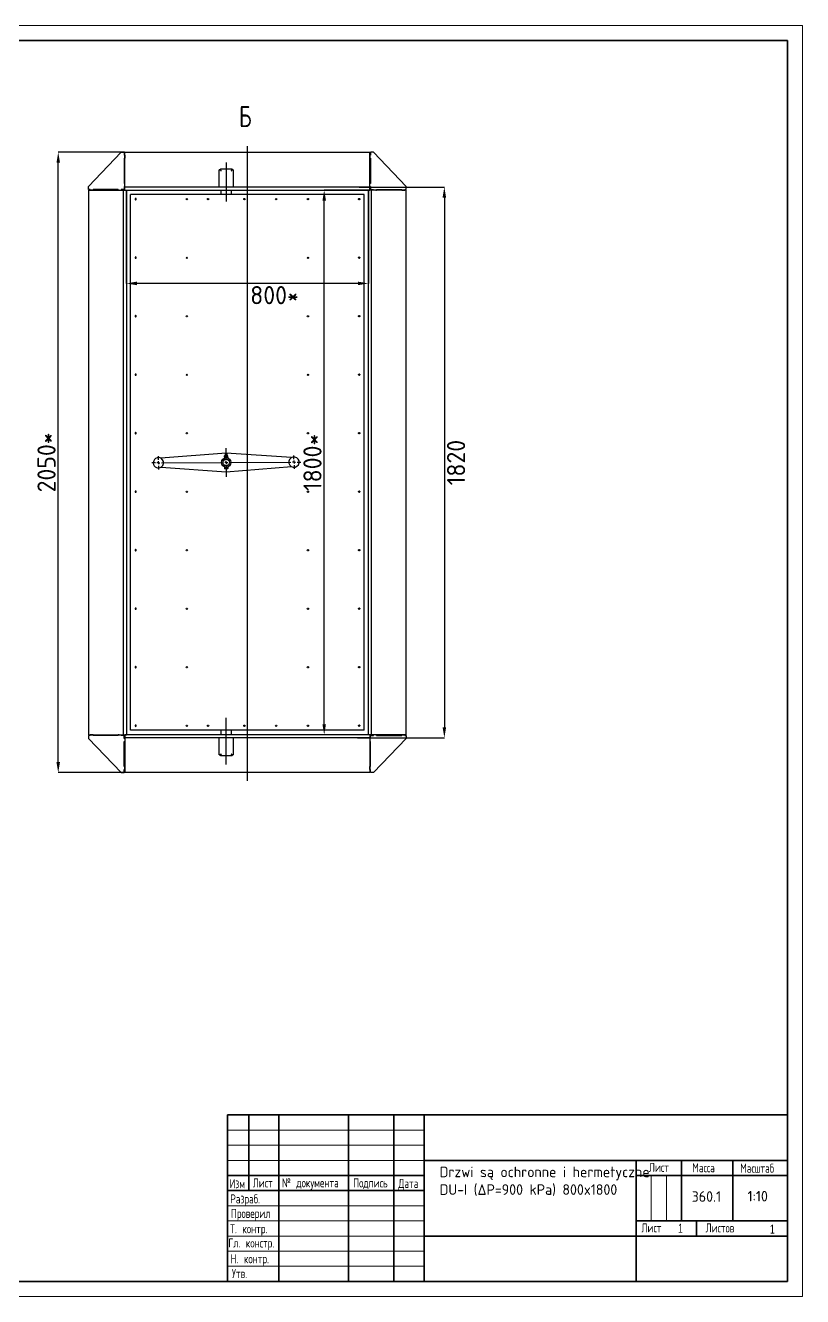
# Model space of a CAD drawing. Header units: millimetres. Extents: x 0 to 594, y 0 to 420.
# Drawn here: x 337.2 to 594, y 0 to 420 of the extents above; entities that cross this region are included whole.
import ezdxf

# ---------------------------------------------------------------- set-up
doc = ezdxf.new("R2010")
doc.units = ezdxf.units.MM
doc.header["$PDSIZE"] = -1
doc.layers.add('FORMAT', color=7, linetype='Continuous')
doc.layers.add('HIDDEN', color=30, linetype='Continuous', plot=False)
doc.styles.add('GOST-2.304_Type-B', font='')
doc.styles.add('SLDTEXTSTYLE0', font='TXT', dxfattribs={"width": 0.7, "bigfont": 'bigfont'})
doc.styles.add('SLDTEXTSTYLE1', font='TXT', dxfattribs={"width": 0.7})
doc.styles.get('GOST-2.304_Type-B').set_extended_font_data('GOST Common')
doc.dimstyles.new('SLDDIMSTYLE0', dxfattribs={"dimtxt": 3.5, "dimasz": 3.5, "dimexe": 0, "dimexo": 0.0625, "dimgap": 0.875, "dimtad": 2, "dimdec": 1, "dimlfac": 10, "dimrnd": 1e-09, "dimzin": 12, "dimdsep": 46, "dimtxsty": 'SLDTEXTSTYLE1', "dimsah": 1, "dimcen": 0.09, "dimadec": 0, "dimazin": 3, "dimtfac": 1, "dimtdec": 1, "dimtmove": 0, "dimatfit": 0, "dimfxl": 1, "dimfrac": 2, "dimtolj": 1, "dimtzin": 12, "dimarcsym": 0})

# ---------------------------------------------------------------- blocks, each defined once
blk = doc.blocks.new('_D_13')
at = {"layer": 'Defpoints', "color": 0, "lineweight": 0, "transparency": 16777216}
for p in [(435.95, 365.61), (451.08, 365.61), (451.08, 185.61)]:
    blk.add_point(p, dxfattribs=at)
at = {"layer": 'FORMAT', "color": 0, "lineweight": -2, "transparency": 16777216}
for p, q in [((451.02, 365.61), (435.95, 365.61)), ((435.95, 189.11), (435.95, 362.11)), ((451.02, 185.61), (435.95, 185.61))]:
    blk.add_line(p, q, dxfattribs=at)
at = {"layer": 'FORMAT', "color": 0, "lineweight": 0, "transparency": 16777216}
for points in [[(435.37, 362.11), (436.54, 362.11), (435.95, 365.61)], [(435.37, 189.11), (436.54, 189.11), (435.95, 185.61)]]:
    blk.add_solid(points, dxfattribs=at)
at = {"layer": 'FORMAT', "color": 0, "transparency": 16777216, "insert": (429.08, 275.61), "char_height": 6, "attachment_point": 2, "rotation": 90, "style": 'GOST-2.304_Type-B'}
blk.add_mtext('\\A1;1800*', dxfattribs=at)
blk = doc.blocks.new('_D_14')
at = {"layer": 'Defpoints', "color": 0, "lineweight": 0, "transparency": 16777216}
for p in [(370.58, 365.61), (450.58, 365.61), (370.58, 334.76)]:
    blk.add_point(p, dxfattribs=at)
at = {"layer": 'FORMAT', "color": 0, "lineweight": -2, "transparency": 16777216}
for p, q in [((370.58, 365.55), (370.58, 334.76)), ((450.58, 365.55), (450.58, 334.76)), ((447.08, 334.76), (374.08, 334.76))]:
    blk.add_line(p, q, dxfattribs=at)
at = {"layer": 'FORMAT', "color": 0, "lineweight": 0, "transparency": 16777216}
for points in [[(374.08, 335.34), (374.08, 334.17), (370.58, 334.76)], [(447.08, 335.34), (447.08, 334.17), (450.58, 334.76)]]:
    blk.add_solid(points, dxfattribs=at)
at = {"layer": 'FORMAT', "color": 0, "transparency": 16777216, "insert": (419.53, 333.88), "char_height": 6, "attachment_point": 2, "style": 'GOST-2.304_Type-B'}
blk.add_mtext('\\A1;800*', dxfattribs=at)
blk = doc.blocks.new('_D_19')
at = {"layer": 'Defpoints', "color": 0, "lineweight": 0, "transparency": 16777216}
for p in [(348.08, 378.11), (370.08, 378.11), (370.08, 173.11)]:
    blk.add_point(p, dxfattribs=at)
at = {"layer": 'FORMAT', "color": 0, "lineweight": -2, "transparency": 16777216}
for p, q in [((370.02, 378.11), (348.08, 378.11)), ((348.08, 176.61), (348.08, 374.61)), ((370.02, 173.11), (348.08, 173.11))]:
    blk.add_line(p, q, dxfattribs=at)
at = {"layer": 'FORMAT', "color": 0, "lineweight": 0, "transparency": 16777216}
for points in [[(347.5, 374.61), (348.67, 374.61), (348.08, 378.11)], [(347.5, 176.61), (348.67, 176.61), (348.08, 173.11)]]:
    blk.add_solid(points, dxfattribs=at)
at = {"layer": 'FORMAT', "color": 0, "transparency": 16777216, "insert": (341.21, 275.61), "char_height": 6, "attachment_point": 2, "rotation": 90, "style": 'GOST-2.304_Type-B'}
blk.add_mtext('\\A1;2050*', dxfattribs=at)
blk = doc.blocks.new('SW_CENTERMARKSYMBOL_2')
at = {"layer": 'FORMAT', "color": 0}
for p, q in [((22.39, 1.11), (22.38, 4.86)), ((0, 0), (-0.5, 0)), ((0, 1), (-0.01, 2.2)), ((0, 0), (0, 0.5)), ((0, 0), (0, -0.5)), ((0, 0), (0.5, 0)), ((1, 0), (21.4, 0.1)), ((22.4, 0.11), (21.9, 0.1)), ((22.4, 0.11), (22.4, 0.61)), ((22.4, 0.11), (22.4, -0.39)), ((22.4, 0.11), (22.9, 0.11)), ((23.4, 0.11), (43.8, 0.21)), ((44.8, 0.21), (44.3, 0.21)), ((44.79, 1.21), (44.79, 2.41)), ((44.8, 0.21), (44.8, 0.71)), ((44.8, 0.21), (45.3, 0.22)), ((44.8, 0.21), (44.8, -0.29)), ((45.8, 0.22), (47, 0.22)), ((-1, 0), (-2.2, -0.01)), ((0, -1), (0.01, -2.2)), ((22.4, -0.89), (22.42, -4.64)), ((44.8, -0.79), (44.81, -1.99))]:
    blk.add_line(p, q, dxfattribs=at)
blk = doc.blocks.new('*D54')
at = {"layer": 'Defpoints', "color": 0, "lineweight": 0, "transparency": 16777216}
for p in [(447.47, 366.61), (446.87, 184.61), (475.65, 184.61)]:
    blk.add_point(p, dxfattribs=at)
at = {"layer": 'FORMAT', "color": 0, "lineweight": -2, "transparency": 16777216}
for p, q in [((447.53, 366.61), (475.65, 366.61)), ((475.65, 363.11), (475.65, 188.11)), ((446.93, 184.61), (475.65, 184.61))]:
    blk.add_line(p, q, dxfattribs=at)
at = {"layer": 'FORMAT', "color": 0, "lineweight": 0, "transparency": 16777216}
for points in [[(475.06, 363.11), (476.23, 363.11), (475.65, 366.61)], [(475.06, 188.11), (476.23, 188.11), (475.65, 184.61)]]:
    blk.add_solid(points, dxfattribs=at)
at = {"layer": 'FORMAT', "color": 0, "transparency": 16777216, "insert": (479.52, 275.56), "char_height": 6, "attachment_point": 5, "rotation": 90, "style": 'GOST-2.304_Type-B'}
blk.add_mtext('\\A1;1820', dxfattribs=at)

msp = doc.modelspace()

# ---------------------------------------------------------------- linework, layer by layer
at = {"color": 7, "linetype": 'Continuous', "lineweight": 35}
for p, q in [((20, 415), (589, 415)), ((589, 415), (589, 5)), ((404, 5), (404, 60)), ((404, 60), (589, 60)), ((411, 60), (411, 35)), ((421, 60), (421, 5)), ((444, 60), (444, 5)), ((459, 60), (459, 5)), ((469, 60), (469, 5)), ((469, 45), (589, 45)), ((539, 5), (539, 45)), ((554, 45), (554, 25)), ((571, 45), (571, 25)), ((404, 40), (469, 40)), ((539, 40), (589, 40)), ((404, 35), (469, 35)), ((539, 25), (589, 25)), ((559, 25), (559, 20)), ((469, 20), (589, 20)), ((20, 5), (589, 5))]:
    msp.add_line(p, q, dxfattribs=at)
at = {"color": 7, "linetype": 'Continuous', "lineweight": 18}
for p, q in [((404, 55), (469, 55)), ((404, 50), (469, 50)), ((404, 45), (469, 45)), ((544, 40), (544, 25)), ((549, 40), (549, 25)), ((404, 30), (469, 30)), ((404, 25), (469, 25)), ((404, 20), (469, 20)), ((404, 15), (469, 15)), ((404, 10), (469, 10))]:
    msp.add_line(p, q, dxfattribs=at)
at = {"layer": 'FORMAT'}
for p, q in [((358.082, 366.814), (368.882, 378.114)), ((368.882, 378.114), (369.882, 378.114)), ((369.882, 378.114), (369.882, 377.114)), ((370.082, 378.114), (451.082, 378.114)), ((370.082, 377.654), (370.082, 378.114)), ((410.582, 170.379), (410.582, 380.089)), ((451.082, 377.654), (451.082, 378.114)), ((451.282, 378.114), (451.282, 377.114)), ((452.282, 378.114), (451.282, 378.114)), ((463.082, 366.814), (452.282, 378.114)), ((369.882, 377.114), (370.082, 377.114)), ((370.082, 376.114), (369.882, 376.114)), ((369.882, 376.114), (369.882, 367.814)), ((370.082, 368.014), (370.082, 377.654)), ((370.082, 377.114), (370.082, 376.114)), ((403.582, 374.763), (403.582, 361.799)), ((451.082, 368.014), (451.082, 377.654)), ((451.082, 377.114), (451.082, 376.114)), ((451.282, 377.114), (451.082, 377.114)), ((451.082, 376.114), (451.282, 376.114)), ((451.282, 376.114), (451.282, 367.814)), ((401.289, 372.248), (401.282, 372.243)), ((401.282, 366.614), (401.282, 372.243)), ((401.653, 372.614), (405.511, 372.614)), ((405.882, 372.243), (405.882, 366.614)), ((358.082, 365.814), (358.082, 366.814)), ((358.582, 365.814), (358.082, 365.814)), ((358.082, 365.614), (358.082, 185.614)), ((358.082, 365.614), (358.542, 365.614)), ((358.542, 365.614), (368.182, 365.614)), ((358.582, 365.614), (358.582, 365.814)), ((359.582, 365.614), (358.582, 365.614)), ((367.882, 365.814), (359.582, 365.814)), ((359.582, 365.814), (359.582, 365.614)), ((367.782, 365.814), (367.782, 365.614)), ((367.882, 365.614), (367.882, 365.814)), ((368.182, 365.614), (367.882, 365.614)), ((368.182, 365.614), (369.582, 365.614)), ((368.882, 365.814), (368.882, 365.614)), ((369.882, 365.814), (368.882, 365.814)), ((369.582, 365.614), (369.582, 185.614)), ((369.582, 365.614), (370.042, 365.614)), ((370.082, 368.414), (369.882, 368.414)), ((369.882, 368.114), (370.082, 368.114)), ((369.882, 367.814), (370.082, 367.814)), ((370.082, 366.814), (369.882, 366.814)), ((369.882, 366.814), (369.882, 365.814)), ((370.042, 365.614), (370.582, 365.614)), ((370.082, 366.614), (370.082, 368.014)), ((370.082, 366.614), (451.082, 366.614)), ((370.082, 366.154), (370.082, 366.614)), ((370.082, 365.614), (370.082, 366.154)), ((370.082, 365.614), (451.082, 365.614)), ((370.582, 365.614), (370.582, 185.614)), ((401.832, 365.614), (401.832, 364.114)), ((405.332, 364.114), (405.332, 365.614)), ((451.122, 365.614), (450.582, 365.614)), ((450.582, 185.614), (450.582, 365.614)), ((451.282, 368.414), (451.082, 368.414)), ((451.082, 368.114), (451.282, 368.114)), ((451.082, 366.614), (451.082, 368.014)), ((451.282, 367.814), (451.082, 367.814)), ((451.082, 366.814), (451.282, 366.814)), ((451.082, 366.154), (451.082, 366.614)), ((451.082, 365.614), (451.082, 366.154)), ((451.582, 365.614), (451.122, 365.614)), ((451.282, 366.814), (451.282, 365.814)), ((451.282, 365.814), (452.282, 365.814)), ((451.582, 185.614), (451.582, 365.614)), ((452.982, 365.614), (451.582, 365.614)), ((452.282, 365.814), (452.282, 365.614)), ((452.982, 365.614), (453.282, 365.614)), ((462.622, 365.614), (452.982, 365.614)), ((453.282, 365.814), (461.582, 365.814)), ((453.282, 365.614), (453.282, 365.814)), ((453.382, 365.614), (453.382, 365.814)), ((461.582, 365.814), (461.582, 365.614)), ((461.582, 365.614), (462.582, 365.614)), ((462.582, 365.814), (463.082, 365.814)), ((462.582, 365.614), (462.582, 365.814)), ((463.082, 365.614), (462.622, 365.614)), ((463.082, 365.814), (463.082, 366.814)), ((463.082, 185.614), (463.082, 365.614)), ((371.982, 187.114), (371.982, 364.114)), ((372.204, 364.114), (371.982, 364.114)), ((388.531, 364.114), (372.204, 364.114)), ((388.608, 364.114), (388.531, 364.114)), ((432.556, 364.114), (388.608, 364.114)), ((432.633, 364.114), (432.556, 364.114)), ((448.96, 364.114), (432.633, 364.114)), ((449.182, 364.114), (448.96, 364.114)), ((449.182, 187.114), (449.182, 364.114)), ((403.567, 278.694), (382.032, 276.979)), ((402.986, 277.325), (402.985, 277.165)), ((402.986, 277.325), (404.186, 277.323)), ((403.008, 277.399), (403.009, 277.772)), ((403.008, 277.399), (403.136, 277.325)), ((403.137, 277.845), (403.009, 277.772)), ((403.812, 277.844), (403.137, 277.845)), ((403.288, 278.305), (403.287, 277.845)), ((403.388, 278.405), (403.288, 278.305)), ((403.847, 278.304), (403.288, 278.305)), ((403.297, 277.398), (403.298, 277.771)), ((403.388, 278.405), (403.761, 278.404)), ((425.118, 277.185), (403.567, 278.694)), ((403.761, 278.404), (403.788, 278.404)), ((403.888, 278.304), (403.788, 278.404)), ((404.037, 277.843), (403.812, 277.844)), ((403.888, 278.304), (403.847, 278.304)), ((403.874, 277.397), (403.875, 277.77)), ((403.887, 277.844), (403.888, 278.304)), ((404.036, 277.323), (404.163, 277.397)), ((404.164, 277.77), (404.037, 277.843)), ((404.163, 277.397), (404.164, 277.77)), ((404.185, 277.163), (404.186, 277.323)), ((382.046, 274.043), (403.597, 272.534)), ((402.979, 274.065), (402.978, 273.905)), ((402.978, 273.905), (404.178, 273.903)), ((402.979, 274.065), (404.179, 274.063)), ((402.985, 277.165), (404.185, 277.163)), ((403.001, 273.905), (403, 273.579)), ((403, 273.579), (403.128, 273.505)), ((403.967, 273.503), (403.128, 273.505)), ((403.279, 274.094), (403.279, 274.065)), ((403.28, 274.609), (403.28, 274.603)), ((403.284, 276.626), (403.284, 276.621)), ((403.285, 277.165), (403.285, 277.136)), ((403.29, 273.905), (403.289, 273.578)), ((403.597, 272.534), (425.132, 274.249)), ((403.867, 273.904), (403.866, 273.577)), ((403.879, 274.064), (403.879, 274.093)), ((403.88, 274.602), (403.88, 274.607)), ((403.884, 276.62), (403.884, 276.625)), ((403.885, 277.134), (403.885, 277.164)), ((404.028, 273.503), (403.967, 273.503)), ((404.028, 273.503), (404.155, 273.577)), ((404.156, 273.903), (404.155, 273.577)), ((404.178, 273.903), (404.179, 274.063)), ((403.582, 175.851), (403.582, 191.239)), ((358.082, 185.614), (358.542, 185.614)), ((358.082, 185.414), (358.082, 184.414)), ((358.582, 185.414), (358.082, 185.414)), ((358.542, 185.614), (368.182, 185.614)), ((358.582, 185.614), (358.582, 185.414)), ((359.582, 185.614), (358.582, 185.614)), ((359.582, 185.414), (359.582, 185.614)), ((367.882, 185.414), (359.582, 185.414)), ((367.782, 185.614), (367.782, 185.414)), ((367.882, 185.614), (367.882, 185.414)), ((368.182, 185.614), (367.882, 185.614)), ((368.182, 185.614), (369.582, 185.614)), ((368.882, 185.414), (368.882, 185.614)), ((369.882, 185.414), (368.882, 185.414)), ((369.582, 185.614), (370.042, 185.614)), ((369.882, 184.414), (369.882, 185.414)), ((370.042, 185.614), (370.582, 185.614)), ((451.082, 185.614), (370.082, 185.614)), ((370.082, 185.614), (370.082, 185.074)), ((370.082, 185.074), (370.082, 184.614)), ((372.204, 187.114), (371.982, 187.114)), ((388.531, 187.114), (372.204, 187.114)), ((388.608, 187.114), (388.531, 187.114)), ((432.556, 187.114), (388.608, 187.114)), ((401.832, 187.114), (401.832, 185.614)), ((405.332, 185.614), (405.332, 187.114)), ((432.633, 187.114), (432.556, 187.114)), ((448.96, 187.114), (432.633, 187.114)), ((449.182, 187.114), (448.96, 187.114)), ((451.122, 185.614), (450.582, 185.614)), ((451.082, 185.614), (451.082, 185.074)), ((451.082, 185.074), (451.082, 184.614)), ((451.582, 185.614), (451.122, 185.614)), ((451.282, 184.414), (451.282, 185.414)), ((451.282, 185.414), (452.282, 185.414)), ((452.982, 185.614), (451.582, 185.614)), ((452.282, 185.414), (452.282, 185.614)), ((452.982, 185.614), (453.282, 185.614)), ((462.622, 185.614), (452.982, 185.614)), ((453.282, 185.614), (453.282, 185.414)), ((453.282, 185.414), (461.582, 185.414)), ((453.382, 185.414), (453.382, 185.614)), ((461.582, 185.414), (461.582, 185.614)), ((461.582, 185.614), (462.582, 185.614)), ((462.582, 185.614), (462.582, 185.414)), ((462.582, 185.414), (463.082, 185.414)), ((463.082, 185.614), (462.622, 185.614)), ((463.082, 185.414), (463.082, 184.414)), ((358.082, 184.414), (368.882, 173.114)), ((370.082, 184.414), (369.882, 184.414)), ((369.882, 183.414), (370.082, 183.414)), ((369.882, 175.114), (369.882, 183.414)), ((370.082, 183.114), (369.882, 183.114)), ((369.882, 182.814), (370.082, 182.814)), ((451.082, 184.614), (370.082, 184.614)), ((370.082, 184.614), (370.082, 183.214)), ((370.082, 183.214), (370.082, 173.574)), ((401.282, 178.985), (401.282, 184.614)), ((405.882, 184.614), (405.882, 178.985)), ((451.082, 184.614), (451.082, 183.214)), ((451.082, 184.414), (451.282, 184.414)), ((451.282, 183.414), (451.082, 183.414)), ((451.082, 183.214), (451.082, 173.574)), ((451.282, 183.114), (451.082, 183.114)), ((451.082, 182.814), (451.282, 182.814)), ((451.282, 175.114), (451.282, 183.414)), ((463.082, 184.414), (452.282, 173.114)), ((405.511, 178.614), (401.653, 178.614)), ((405.875, 178.98), (405.882, 178.985)), ((368.882, 173.114), (369.882, 173.114)), ((370.082, 175.114), (369.882, 175.114)), ((369.882, 174.114), (370.082, 174.114)), ((369.882, 173.114), (369.882, 174.114)), ((370.082, 174.114), (370.082, 175.114)), ((370.082, 173.574), (370.082, 173.114)), ((451.082, 173.114), (370.082, 173.114)), ((451.082, 174.114), (451.082, 175.114)), ((451.082, 175.114), (451.282, 175.114)), ((451.282, 174.114), (451.082, 174.114)), ((451.082, 173.574), (451.082, 173.114)), ((451.282, 173.114), (451.282, 174.114)), ((452.282, 173.114), (451.282, 173.114))]:
    msp.add_line(p, q, dxfattribs=at)
at = {"layer": 'FORMAT', "flags": 128}
for points in [[(401.591, 372.249), (401.441, 372.249), (401.294, 372.249)], [(401.846, 372.049), (401.773, 372.117), (401.69, 372.189), (401.637, 372.228), (401.597, 372.247), (401.582, 372.246), (401.582, 372.243)], [(401.65, 372.604), (401.65, 372.457), (401.65, 372.309)], [(401.65, 372.308), (401.65, 372.306), (401.656, 372.285), (401.671, 372.256), (401.695, 372.22), (401.763, 372.142), (401.848, 372.05)], [(405.304, 372.059), (405.397, 372.26), (405.469, 372.427), (405.496, 372.502), (405.512, 372.562), (405.517, 372.6), (405.511, 372.614)], [(405.582, 372.243), (405.572, 372.249), (405.541, 372.237), (405.498, 372.208), (405.424, 372.147), (405.318, 372.049)], [(405.517, 372.307), (405.517, 372.455), (405.517, 372.6)], [(405.87, 372.249), (405.723, 372.249), (405.573, 372.249)], [(373.45, 362.614), (373.466, 362.534), (373.51, 362.466), (373.576, 362.42), (373.653, 362.404), (373.731, 362.42), (373.797, 362.466), (373.841, 362.534), (373.856, 362.614), (373.841, 362.694), (373.797, 362.763), (373.731, 362.808), (373.653, 362.824), (373.576, 362.808), (373.51, 362.763), (373.466, 362.694), (373.45, 362.614)], [(447.714, 362.614), (447.698, 362.534), (447.654, 362.466), (447.588, 362.42), (447.511, 362.404), (447.433, 362.42), (447.367, 362.466), (447.323, 362.534), (447.308, 362.614), (447.323, 362.694), (447.367, 362.763), (447.433, 362.808), (447.511, 362.824), (447.588, 362.808), (447.654, 362.763), (447.698, 362.694), (447.714, 362.614)], [(373.45, 343.281), (373.466, 343.2), (373.51, 343.132), (373.576, 343.087), (373.653, 343.071), (373.731, 343.087), (373.797, 343.132), (373.841, 343.2), (373.856, 343.281), (373.841, 343.361), (373.797, 343.429), (373.731, 343.475), (373.653, 343.491), (373.576, 343.475), (373.51, 343.429), (373.466, 343.361), (373.45, 343.281)], [(447.714, 343.281), (447.698, 343.2), (447.654, 343.132), (447.588, 343.087), (447.511, 343.071), (447.433, 343.087), (447.367, 343.132), (447.323, 343.2), (447.308, 343.281), (447.323, 343.361), (447.367, 343.429), (447.433, 343.475), (447.511, 343.491), (447.588, 343.475), (447.654, 343.429), (447.698, 343.361), (447.714, 343.281)], [(373.45, 323.947), (373.466, 323.867), (373.51, 323.799), (373.576, 323.753), (373.653, 323.737), (373.731, 323.753), (373.797, 323.799), (373.841, 323.867), (373.856, 323.947), (373.841, 324.028), (373.797, 324.096), (373.731, 324.141), (373.653, 324.157), (373.576, 324.141), (373.51, 324.096), (373.466, 324.028), (373.45, 323.947)], [(447.714, 323.947), (447.698, 323.867), (447.654, 323.799), (447.588, 323.753), (447.511, 323.737), (447.433, 323.753), (447.367, 323.799), (447.323, 323.867), (447.308, 323.947), (447.323, 324.028), (447.367, 324.096), (447.433, 324.141), (447.511, 324.157), (447.588, 324.141), (447.654, 324.096), (447.698, 324.028), (447.714, 323.947)], [(373.45, 304.614), (373.466, 304.534), (373.51, 304.466), (373.576, 304.42), (373.653, 304.404), (373.731, 304.42), (373.797, 304.466), (373.841, 304.534), (373.856, 304.614), (373.841, 304.694), (373.797, 304.763), (373.731, 304.808), (373.653, 304.824), (373.576, 304.808), (373.51, 304.763), (373.466, 304.694), (373.45, 304.614)], [(447.714, 304.614), (447.698, 304.534), (447.654, 304.466), (447.588, 304.42), (447.511, 304.404), (447.433, 304.42), (447.367, 304.466), (447.323, 304.534), (447.308, 304.614), (447.323, 304.694), (447.367, 304.763), (447.433, 304.808), (447.511, 304.824), (447.588, 304.808), (447.654, 304.763), (447.698, 304.694), (447.714, 304.614)], [(373.45, 285.281), (373.466, 285.2), (373.51, 285.132), (373.576, 285.087), (373.653, 285.071), (373.731, 285.087), (373.797, 285.132), (373.841, 285.2), (373.856, 285.281), (373.841, 285.361), (373.797, 285.429), (373.731, 285.475), (373.653, 285.491), (373.576, 285.475), (373.51, 285.429), (373.466, 285.361), (373.45, 285.281)], [(447.714, 285.281), (447.698, 285.2), (447.654, 285.132), (447.588, 285.087), (447.511, 285.071), (447.433, 285.087), (447.367, 285.132), (447.323, 285.2), (447.308, 285.281), (447.323, 285.361), (447.367, 285.429), (447.433, 285.475), (447.511, 285.491), (447.588, 285.475), (447.654, 285.429), (447.698, 285.361), (447.714, 285.281)], [(403.874, 277.397), (403.565, 277.353), (403.297, 277.398)], [(403.298, 277.771), (403.607, 277.815), (403.875, 277.77)], [(404.163, 277.397), (404.008, 277.352), (403.874, 277.397)], [(403.875, 277.77), (404.03, 277.814), (404.164, 277.77)], [(403.289, 273.578), (403.134, 273.534), (403, 273.579)], [(403.866, 273.577), (403.557, 273.533), (403.289, 273.578)], [(373.45, 265.947), (373.466, 265.867), (373.51, 265.799), (373.576, 265.753), (373.653, 265.737), (373.731, 265.753), (373.797, 265.799), (373.841, 265.867), (373.856, 265.947), (373.841, 266.028), (373.797, 266.096), (373.731, 266.141), (373.653, 266.157), (373.576, 266.141), (373.51, 266.096), (373.466, 266.028), (373.45, 265.947)], [(447.714, 265.947), (447.698, 265.867), (447.654, 265.799), (447.588, 265.753), (447.511, 265.737), (447.433, 265.753), (447.367, 265.799), (447.323, 265.867), (447.308, 265.947), (447.323, 266.028), (447.367, 266.096), (447.433, 266.141), (447.511, 266.157), (447.588, 266.141), (447.654, 266.096), (447.698, 266.028), (447.714, 265.947)], [(373.45, 246.614), (373.466, 246.534), (373.51, 246.466), (373.576, 246.42), (373.653, 246.404), (373.731, 246.42), (373.797, 246.466), (373.841, 246.534), (373.856, 246.614), (373.841, 246.694), (373.797, 246.763), (373.731, 246.808), (373.653, 246.824), (373.576, 246.808), (373.51, 246.763), (373.466, 246.694), (373.45, 246.614)], [(447.714, 246.614), (447.698, 246.534), (447.654, 246.466), (447.588, 246.42), (447.511, 246.404), (447.433, 246.42), (447.367, 246.466), (447.323, 246.534), (447.308, 246.614), (447.323, 246.694), (447.367, 246.763), (447.433, 246.808), (447.511, 246.824), (447.588, 246.808), (447.654, 246.763), (447.698, 246.694), (447.714, 246.614)], [(373.45, 227.281), (373.466, 227.2), (373.51, 227.132), (373.576, 227.087), (373.653, 227.071), (373.731, 227.087), (373.797, 227.132), (373.841, 227.2), (373.856, 227.281), (373.841, 227.361), (373.797, 227.429), (373.731, 227.475), (373.653, 227.491), (373.576, 227.475), (373.51, 227.429), (373.466, 227.361), (373.45, 227.281)], [(447.714, 227.281), (447.698, 227.2), (447.654, 227.132), (447.588, 227.087), (447.511, 227.071), (447.433, 227.087), (447.367, 227.132), (447.323, 227.2), (447.308, 227.281), (447.323, 227.361), (447.367, 227.429), (447.433, 227.475), (447.511, 227.491), (447.588, 227.475), (447.654, 227.429), (447.698, 227.361), (447.714, 227.281)], [(373.45, 207.947), (373.466, 207.867), (373.51, 207.799), (373.576, 207.753), (373.653, 207.737), (373.731, 207.753), (373.797, 207.799), (373.841, 207.867), (373.856, 207.947), (373.841, 208.028), (373.797, 208.096), (373.731, 208.141), (373.653, 208.157), (373.576, 208.141), (373.51, 208.096), (373.466, 208.028), (373.45, 207.947)], [(447.714, 207.947), (447.698, 207.867), (447.654, 207.799), (447.588, 207.753), (447.511, 207.737), (447.433, 207.753), (447.367, 207.799), (447.323, 207.867), (447.308, 207.947), (447.323, 208.028), (447.367, 208.096), (447.433, 208.141), (447.511, 208.157), (447.588, 208.141), (447.654, 208.096), (447.698, 208.028), (447.714, 207.947)], [(373.45, 188.614), (373.466, 188.534), (373.51, 188.466), (373.576, 188.42), (373.653, 188.404), (373.731, 188.42), (373.797, 188.466), (373.841, 188.534), (373.856, 188.614), (373.841, 188.694), (373.797, 188.763), (373.731, 188.808), (373.653, 188.824), (373.576, 188.808), (373.51, 188.763), (373.466, 188.694), (373.45, 188.614)], [(447.714, 188.614), (447.698, 188.534), (447.654, 188.466), (447.588, 188.42), (447.511, 188.404), (447.433, 188.42), (447.367, 188.466), (447.323, 188.534), (447.308, 188.614), (447.323, 188.694), (447.367, 188.763), (447.433, 188.808), (447.511, 188.824), (447.588, 188.808), (447.654, 188.763), (447.698, 188.694), (447.714, 188.614)], [(401.294, 178.979), (401.441, 178.979), (401.591, 178.979)], [(401.582, 178.985), (401.592, 178.98), (401.623, 178.992), (401.666, 179.02), (401.74, 179.082), (401.846, 179.179)], [(401.86, 179.169), (401.767, 178.968), (401.695, 178.801), (401.668, 178.726), (401.652, 178.666), (401.647, 178.628), (401.653, 178.614)], [(401.647, 178.921), (401.647, 178.773), (401.647, 178.628)], [(405.514, 178.92), (405.514, 178.922), (405.508, 178.943), (405.493, 178.973), (405.469, 179.008), (405.401, 179.086), (405.316, 179.178)], [(405.318, 179.179), (405.391, 179.111), (405.474, 179.039), (405.527, 179), (405.567, 178.981), (405.581, 178.982), (405.582, 178.985)], [(405.514, 178.625), (405.514, 178.771), (405.514, 178.919)], [(405.573, 178.979), (405.723, 178.979), (405.87, 178.979)]]:
    msp.add_lwpolyline(points, dxfattribs=at)
at = {"layer": 'FORMAT'}
for centre, radius in [((390.582, 362.614), 0.21), ((397.582, 362.614), 0.21), ((409.582, 362.614), 0.21), ((420.082, 362.614), 0.21), ((430.582, 362.614), 0.21), ((390.582, 343.214), 0.21), ((430.582, 343.214), 0.21), ((390.582, 323.889), 0.21), ((430.582, 323.889), 0.21), ((390.582, 304.564), 0.21), ((430.582, 304.564), 0.21), ((390.582, 285.239), 0.21), ((430.582, 285.239), 0.21), ((403.582, 275.614), 1.55), ((403.582, 275.614), 1.055), ((390.582, 265.914), 0.21), ((430.582, 265.914), 0.21), ((390.582, 246.589), 0.21), ((430.582, 246.589), 0.21), ((390.582, 227.264), 0.21), ((430.582, 227.264), 0.21), ((390.582, 207.939), 0.21), ((430.582, 207.939), 0.21), ((390.582, 188.614), 0.21), ((397.582, 188.614), 0.21), ((409.582, 188.614), 0.21), ((420.082, 188.614), 0.21), ((430.582, 188.614), 0.21)]:
    msp.add_circle(centre, radius, dxfattribs=at)
for centre, radius, start, end in [((400.842, 370.292), 2.008, 60.29048, 76.79237), ((403.464, 372.976), 1.847, 191.30988, 209.77029), ((401.882, 372.014), 0.05, 154.04834, 270), ((401.882, 372.014), 0.05, 135.92672, 154.04834), ((401.882, 372.014), 0.05, 115.38336, 133.39893), ((401.882, 372.014), 0.05, 0, 115.35311), ((401.882, 372.014), 0.05, 270, 0), ((405.282, 372.014), 0.05, 64.07159, 180), ((405.282, 372.014), 0.05, 180, 270), ((405.282, 372.014), 0.05, 270, 25.95144), ((405.282, 372.014), 0.05, 45.92692, 64.04855), ((404.868, 372.605), 0.714, 308.94461, 335.30422), ((405.282, 372.014), 0.05, 25.95144, 44.07302), ((406.303, 370.339), 1.958, 103.02728, 119.90618), ((373.685, 362.614), 0.21, 95.25229, 264.74771), ((447.481, 362.617), 0.207, 359.06844, 85.29404), ((447.481, 362.611), 0.207, 274.70596, 0.93156), ((373.685, 343.281), 0.21, 95.25229, 264.74771), ((447.481, 343.284), 0.207, 359.06844, 85.29404), ((447.481, 343.277), 0.207, 274.70596, 0.93156), ((373.685, 323.947), 0.21, 95.25229, 264.74771), ((447.481, 323.951), 0.207, 359.06853, 85.28706), ((447.481, 323.944), 0.207, 274.71282, 0.93147), ((373.685, 304.614), 0.21, 95.25229, 264.74771), ((447.481, 304.617), 0.207, 359.06844, 85.29467), ((447.481, 304.611), 0.207, 274.70535, 0.93156), ((373.685, 285.281), 0.21, 95.25229, 264.74771), ((447.481, 285.284), 0.207, 359.06844, 85.29404), ((447.481, 285.277), 0.207, 274.70596, 0.93156), ((381.182, 275.507), 1.7, 306.28327, 126.28327), ((403.153, 277.622), 0.266, 237.02835, 302.73375), ((403.153, 277.548), 0.266, 57.02835, 122.73375), ((425.982, 275.721), 1.7, 305.35098, 125.35098), ((381.182, 275.507), 1.7, 126.28327, 306.28327), ((404.011, 273.801), 0.267, 237.12416, 302.63794), ((425.982, 275.721), 1.7, 125.35098, 305.35098), ((373.685, 265.947), 0.21, 95.25229, 264.74771), ((447.481, 265.951), 0.207, 359.06844, 85.29404), ((447.481, 265.944), 0.207, 274.70596, 0.93156), ((373.685, 246.614), 0.21, 95.25169, 264.74833), ((447.481, 246.617), 0.207, 359.06846, 85.29281), ((447.481, 246.611), 0.207, 274.70723, 0.93154), ((373.685, 227.281), 0.21, 95.25229, 264.74771), ((447.481, 227.284), 0.207, 359.06844, 85.29404), ((447.481, 227.277), 0.207, 274.70596, 0.93156), ((373.685, 207.947), 0.21, 95.25229, 264.74771), ((447.481, 207.951), 0.207, 359.06844, 85.29404), ((447.481, 207.944), 0.207, 274.70596, 0.93156), ((373.685, 188.614), 0.21, 95.25229, 264.74771), ((447.481, 188.617), 0.207, 359.06844, 85.29404), ((447.481, 188.611), 0.207, 274.70596, 0.93156), ((400.861, 180.889), 1.958, 283.02728, 299.90618), ((402.296, 178.623), 0.714, 128.94461, 155.30422), ((401.882, 179.214), 0.05, 90, 205.95144), ((401.882, 179.214), 0.05, 205.95144, 224.07302), ((401.882, 179.214), 0.05, 225.92692, 244.04855), ((401.882, 179.214), 0.05, 244.07159, 360), ((401.882, 179.214), 0.05, 0, 90), ((405.282, 179.214), 0.05, 90, 180), ((405.282, 179.214), 0.05, 180, 295.35311), ((405.282, 179.214), 0.05, 334.04834, 90), ((405.282, 179.214), 0.05, 295.38336, 313.39893), ((403.7, 178.252), 1.847, 11.30988, 29.77029), ((405.282, 179.214), 0.05, 315.92672, 334.04834), ((406.322, 180.936), 2.008, 240.29048, 256.79237)]:
    msp.add_arc(centre, radius, start, end, dxfattribs=at)
at = {"layer": 'HIDDEN', "color": 1, "lineweight": 18}
for p, q in [((0, 420), (594, 420)), ((594, 420), (594, 0)), ((594, 0), (0, 0))]:
    msp.add_line(p, q, dxfattribs=at)

# ---------------------------------------------------------------- block references
at = {"layer": 'FORMAT'}
msp.add_blockref('SW_CENTERMARKSYMBOL_2', (381.182, 275.507), dxfattribs=at)

# ---------------------------------------------------------------- texts
at = {"color": 7, "linetype": 'Continuous', "lineweight": 0, "char_height": 3.5, "width": 66.21176, "attachment_point": 1, "style": 'GOST-2.304_Type-B'}
for s, insert in [('\\PDrzwi są ochronne i hermetyczne\\PDU-I (ΔР=900 kPa) 800x1800', (474.106, 48.774)), ('360.1', (557.364, 34.813)), ('1:10', (575.829, 34.918))]:
    msp.add_mtext(s, dxfattribs=dict(at, insert=insert))
at = {"color": 7, "linetype": 'Continuous', "lineweight": 0, "char_height": 3, "attachment_point": 1}
for s, insert, style in [('Лист', (543.232, 44.186), 'SLDTEXTSTYLE0'), ('Масса', (557.584, 44.064), 'SLDTEXTSTYLE0'), ('Масштаб', (573.413, 43.909), 'SLDTEXTSTYLE0'), ('Изм', (404.675, 38.803), 'SLDTEXTSTYLE0'), ('Лист', (412.349, 39.038), 'SLDTEXTSTYLE0'), ('№ документа', (421.986, 39.093), 'SLDTEXTSTYLE0'), ('Подпись', (445.56, 39.038), 'SLDTEXTSTYLE0'), ('Дата', (460.476, 38.882), 'SLDTEXTSTYLE0'), ('Разраб.', (404.954, 33.77), 'SLDTEXTSTYLE0'), ('Проверил', (405.162, 28.97), 'SLDTEXTSTYLE0'), ('Т. контр.', (404.892, 23.905), 'SLDTEXTSTYLE0'), ('Лист', (540.774, 24.216), 'SLDTEXTSTYLE0'), ('1', (552.863, 24.062), 'SLDTEXTSTYLE1'), ('Листов', (561.962, 24.178), 'SLDTEXTSTYLE0'), ('1', (583.224, 23.811), 'SLDTEXTSTYLE1'), ('Гл. констр.', (404.296, 19.203), 'SLDTEXTSTYLE0'), ('Н. контр.', (405.033, 13.993), 'SLDTEXTSTYLE0'), ('Утв.', (405.461, 9.092), 'SLDTEXTSTYLE0')]:
    msp.add_mtext(s, dxfattribs=dict(at, insert=insert, style=style))
at = {"layer": 'FORMAT', "insert": (409.896, 393.402), "char_height": 7, "attachment_point": 2, "style": 'SLDTEXTSTYLE0'}
msp.add_mtext('Б', dxfattribs=at)

# ---------------------------------------------------------------- dimensions: what is measured, and where the dimension line sits
at = {"layer": 'FORMAT'}
for base, p1, p2, picture, middle in [((348.082, 378.114), (370.082, 173.114), (370.082, 378.114), '_D_19', (348.082, 275.614)), ((435.955, 365.614), (451.082, 185.614), (451.082, 365.614), '_D_13', (435.955, 275.614))]:
    dim = msp.add_linear_dim(base=base, p1=p1, p2=p2, angle=90, text='<>*', dimstyle='SLDDIMSTYLE0', override={"dimtxt": 6, "dimtxsty": 'GOST-2.304_Type-B'}, dxfattribs=at)
    dim.commit()
    dim.dimension.update_dxf_attribs({"geometry": picture, "text_midpoint": middle, "dimtype": 160})
dim = msp.add_linear_dim(base=(370.582, 334.758), p1=(450.582, 365.614), p2=(370.582, 365.614), text='<>*', dimstyle='SLDDIMSTYLE0', override={"dimtxt": 6, "dimtxsty": 'GOST-2.304_Type-B'}, dxfattribs=at)
dim.commit()
dim.dimension.update_dxf_attribs({"geometry": '_D_14', "text_midpoint": (419.529, 334.758), "dimtype": 160})
dim = msp.add_linear_dim(base=(475.648, 184.614), p1=(447.47, 366.614), p2=(446.867, 184.614), angle=90, dimstyle='SLDDIMSTYLE0', override={"dimtxt": 6, "dimtxsty": 'GOST-2.304_Type-B'}, dxfattribs=at)
dim.commit()
dim.dimension.update_dxf_attribs({"geometry": '*D54', "text_midpoint": (475.648, 275.565), "dimtype": 160})

doc.saveas('drawing.dxf')
